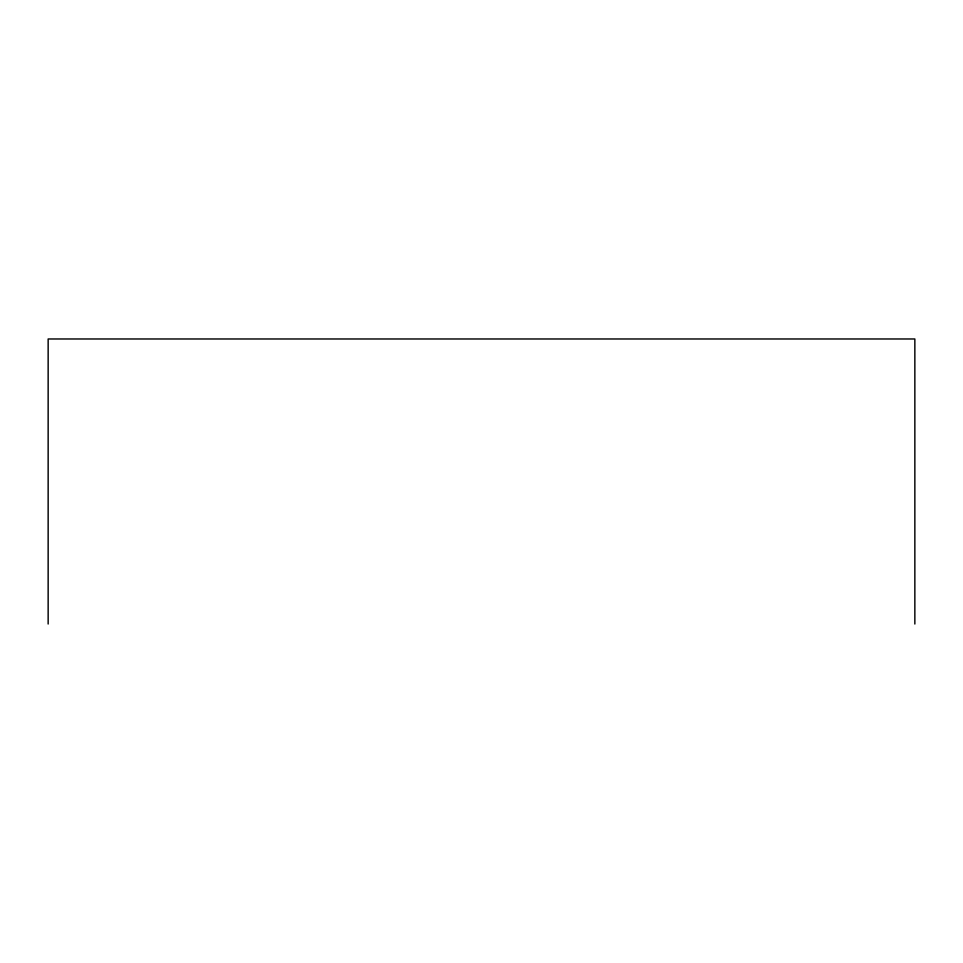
<?xml version="1.0" encoding="UTF-8"?>
<svg xmlns="http://www.w3.org/2000/svg" width="963" height="963" viewBox="0 0 963 963"><rect width="100%" height="100%" fill="white"/><g stroke="black" fill="none" stroke-linecap="round" stroke-linejoin="round"><path stroke-width="1.44" d="M914.85 624.024L914.85 338.976L48.15 338.976L48.15 624.024"/></g></svg>
